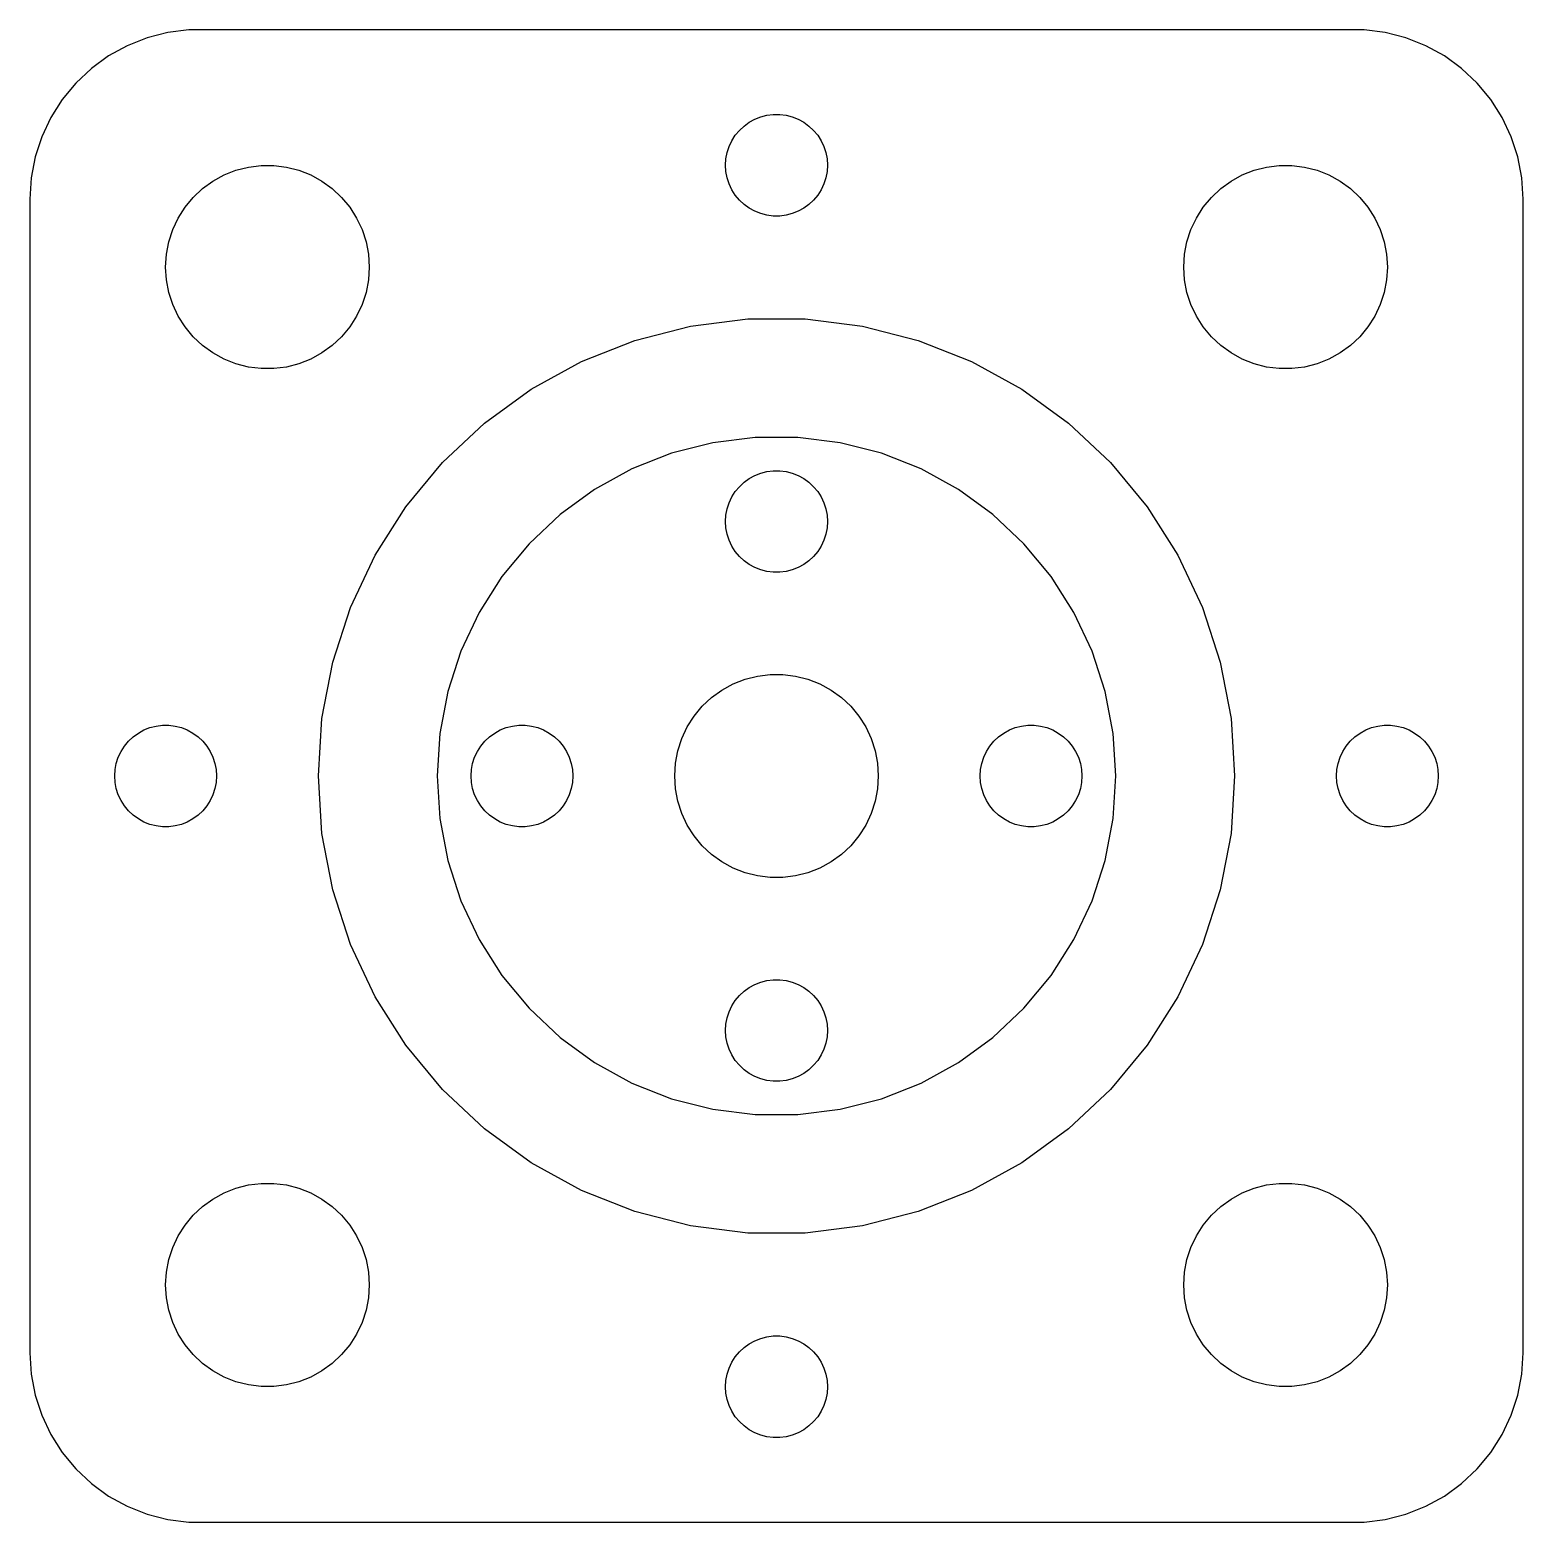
# Model space of a CAD drawing. Header units: metres. Extents: x -22 to 22, y -22 to 184.
# Drawn here: x -22 to 22, y 86.01 to 129.99 of the extents above; entities that cross this region are included whole.
import ezdxf

# ---------------------------------------------------------------- set-up
doc = ezdxf.new("R2010")
doc.units = ezdxf.units.M

msp = doc.modelspace()

# ---------------------------------------------------------------- linework, layer by layer
for p, q in [((-17.9369, 129.911), (-18.5451, 129.755)), ((-17.3139, 129.99), (-17.9369, 129.911)), ((17.3139, 129.99), (-17.3139, 129.99)), ((17.9369, 129.911), (17.3139, 129.99)), ((18.5451, 129.755), (17.9369, 129.911)), ((-19.1289, 129.524), (-19.6791, 129.222)), ((-18.5451, 129.755), (-19.1289, 129.524)), ((19.1289, 129.524), (18.5451, 129.755)), ((19.6791, 129.222), (19.1289, 129.524)), ((-19.6791, 129.222), (-20.1871, 128.853)), ((20.1871, 128.853), (19.6791, 129.222)), ((-20.1871, 128.853), (-20.6448, 128.423)), ((20.6448, 128.423), (20.1871, 128.853)), ((-20.6448, 128.423), (-21.0451, 127.939)), ((21.0451, 127.939), (20.6448, 128.423)), ((-21.0451, 127.939), (-21.3815, 127.409)), ((21.3815, 127.409), (21.0451, 127.939)), ((-21.3815, 127.409), (-21.6489, 126.841)), ((-0.956131, 127.156), (-0.803726, 127.266)), ((-0.803726, 127.266), (-0.638657, 127.357)), ((-0.638657, 127.357), (-0.463516, 127.427)), ((-0.463516, 127.427), (-0.281067, 127.473)), ((-0.281067, 127.473), (-0.094177, 127.497)), ((-0.094177, 127.497), (0.094177, 127.497)), ((0.094177, 127.497), (0.281067, 127.473)), ((0.281067, 127.473), (0.463516, 127.427)), ((0.463516, 127.427), (0.638657, 127.357)), ((0.638657, 127.357), (0.803726, 127.266)), ((0.803726, 127.266), (0.956131, 127.156)), ((21.6489, 126.841), (21.3815, 127.409)), ((-21.6489, 126.841), (-21.8429, 126.243)), ((-1.39465, 126.552), (-1.31445, 126.723)), ((-1.31445, 126.723), (-1.21352, 126.882)), ((-1.21352, 126.882), (-1.09344, 127.027)), ((-1.09344, 127.027), (-0.956131, 127.156)), ((0.956131, 127.156), (1.09344, 127.027)), ((1.09344, 127.027), (1.21352, 126.882)), ((1.21352, 126.882), (1.31445, 126.723)), ((1.31445, 126.723), (1.39465, 126.552)), ((21.8429, 126.243), (21.6489, 126.841)), ((-1.48816, 126.188), (-1.45287, 126.373)), ((-1.45287, 126.373), (-1.39465, 126.552)), ((1.39465, 126.552), (1.45287, 126.373)), ((1.45287, 126.373), (1.48816, 126.188)), ((-21.8429, 126.243), (-21.9606, 125.627)), ((-16.2773, 125.714), (-15.927, 125.853)), ((-15.927, 125.853), (-15.5621, 125.947)), ((-15.5621, 125.947), (-15.1884, 125.994)), ((-15.1884, 125.994), (-14.8116, 125.994)), ((-14.8116, 125.994), (-14.4379, 125.947)), ((-14.4379, 125.947), (-14.0729, 125.853)), ((-14.0729, 125.853), (-13.7227, 125.714)), ((-1.5, 126), (-1.48816, 126.188)), ((-1.48816, 125.812), (-1.5, 126)), ((1.48816, 126.188), (1.5, 126)), ((1.5, 126), (1.48816, 125.812)), ((13.7227, 125.714), (14.0729, 125.853)), ((14.0729, 125.853), (14.4379, 125.947)), ((14.4379, 125.947), (14.8116, 125.994)), ((14.8116, 125.994), (15.1884, 125.994)), ((15.1884, 125.994), (15.5621, 125.947)), ((15.5621, 125.947), (15.927, 125.853)), ((15.927, 125.853), (16.2773, 125.714)), ((21.9606, 125.627), (21.8429, 126.243)), ((-21.9606, 125.627), (-22, 125)), ((-16.9123, 125.312), (-16.6075, 125.533)), ((-16.6075, 125.533), (-16.2773, 125.714)), ((-13.7227, 125.714), (-13.3925, 125.533)), ((-13.3925, 125.533), (-13.0877, 125.312)), ((-1.45287, 125.627), (-1.48816, 125.812)), ((-1.39465, 125.448), (-1.45287, 125.627)), ((-1.31445, 125.277), (-1.39465, 125.448)), ((1.39465, 125.448), (1.31445, 125.277)), ((1.45287, 125.627), (1.39465, 125.448)), ((1.48816, 125.812), (1.45287, 125.627)), ((13.0877, 125.312), (13.3925, 125.533)), ((13.3925, 125.533), (13.7227, 125.714)), ((16.2773, 125.714), (16.6075, 125.533)), ((16.6075, 125.533), (16.9123, 125.312)), ((22, 125), (21.9606, 125.627)), ((-22, 125), (-22, 91)), ((-17.427, 124.763), (-17.1869, 125.054)), ((-17.1869, 125.054), (-16.9123, 125.312)), ((-13.0877, 125.312), (-12.8131, 125.054)), ((-12.8131, 125.054), (-12.5729, 124.763)), ((-1.21352, 125.118), (-1.31445, 125.277)), ((-1.09344, 124.973), (-1.21352, 125.118)), ((-0.956131, 124.844), (-1.09344, 124.973)), ((1.09344, 124.973), (0.956131, 124.844)), ((1.21352, 125.118), (1.09344, 124.973)), ((1.31445, 125.277), (1.21352, 125.118)), ((12.5729, 124.763), (12.8131, 125.054)), ((12.8131, 125.054), (13.0877, 125.312)), ((16.9123, 125.312), (17.1869, 125.054)), ((17.1869, 125.054), (17.427, 124.763)), ((22, 91), (22, 125)), ((-17.6289, 124.445), (-17.427, 124.763)), ((-12.5729, 124.763), (-12.3711, 124.445)), ((-0.803726, 124.734), (-0.956131, 124.844)), ((-0.638657, 124.643), (-0.803726, 124.734)), ((-0.463516, 124.573), (-0.638657, 124.643)), ((-0.281067, 124.527), (-0.463516, 124.573)), ((-0.094177, 124.503), (-0.281067, 124.527)), ((0.281067, 124.527), (0.094177, 124.503)), ((0.463516, 124.573), (0.281067, 124.527)), ((0.638657, 124.643), (0.463516, 124.573)), ((0.803726, 124.734), (0.638657, 124.643)), ((0.956131, 124.844), (0.803726, 124.734)), ((12.3711, 124.445), (12.5729, 124.763)), ((17.427, 124.763), (17.6289, 124.445)), ((-17.9057, 123.746), (-17.7893, 124.104)), ((-17.7893, 124.104), (-17.6289, 124.445)), ((-12.3711, 124.445), (-12.2107, 124.104)), ((-12.2107, 124.104), (-12.0942, 123.746)), ((0.094177, 124.503), (-0.094177, 124.503)), ((12.0942, 123.746), (12.2107, 124.104)), ((12.2107, 124.104), (12.3711, 124.445)), ((17.6289, 124.445), (17.7893, 124.104)), ((17.7893, 124.104), (17.9057, 123.746)), ((-17.9763, 123.376), (-17.9057, 123.746)), ((-12.0942, 123.746), (-12.0237, 123.376)), ((12.0237, 123.376), (12.0942, 123.746)), ((17.9057, 123.746), (17.9763, 123.376)), ((-18, 123), (-17.9763, 123.376)), ((-12.0237, 123.376), (-12, 123)), ((12, 123), (12.0237, 123.376)), ((17.9763, 123.376), (18, 123)), ((-17.9763, 122.624), (-18, 123)), ((-12, 123), (-12.0237, 122.624)), ((12.0237, 122.624), (12, 123)), ((18, 123), (17.9763, 122.624)), ((-17.9057, 122.254), (-17.9763, 122.624)), ((-12.0237, 122.624), (-12.0942, 122.254)), ((12.0942, 122.254), (12.0237, 122.624)), ((17.9763, 122.624), (17.9057, 122.254)), ((-17.7893, 121.896), (-17.9057, 122.254)), ((-17.6289, 121.555), (-17.7893, 121.896)), ((-12.2107, 121.896), (-12.3711, 121.555)), ((-12.0942, 122.254), (-12.2107, 121.896)), ((12.2107, 121.896), (12.0942, 122.254)), ((12.3711, 121.555), (12.2107, 121.896)), ((17.7893, 121.896), (17.6289, 121.555)), ((17.9057, 122.254), (17.7893, 121.896)), ((-17.427, 121.237), (-17.6289, 121.555)), ((-12.3711, 121.555), (-12.5729, 121.237)), ((-2.52963, 121.261), (-0.847672, 121.473)), ((-0.847672, 121.473), (0.847672, 121.473)), ((0.847672, 121.473), (2.52963, 121.261)), ((12.5729, 121.237), (12.3711, 121.555)), ((17.6289, 121.555), (17.427, 121.237)), ((-17.1869, 120.946), (-17.427, 121.237)), ((-12.5729, 121.237), (-12.8131, 120.946)), ((-4.17172, 120.839), (-2.52963, 121.261)), ((2.52963, 121.261), (4.17172, 120.839)), ((12.8131, 120.946), (12.5729, 121.237)), ((17.427, 121.237), (17.1869, 120.946)), ((-16.9123, 120.688), (-17.1869, 120.946)), ((-16.6075, 120.467), (-16.9123, 120.688)), ((-13.0877, 120.688), (-13.3925, 120.467)), ((-12.8131, 120.946), (-13.0877, 120.688)), ((-5.74802, 120.215), (-4.17172, 120.839)), ((4.17172, 120.839), (5.74802, 120.215)), ((13.0877, 120.688), (12.8131, 120.946)), ((13.3925, 120.467), (13.0877, 120.688)), ((16.9123, 120.688), (16.6075, 120.467)), ((17.1869, 120.946), (16.9123, 120.688)), ((-16.2773, 120.286), (-16.6075, 120.467)), ((-15.927, 120.147), (-16.2773, 120.286)), ((-15.5621, 120.053), (-15.927, 120.147)), ((-14.0729, 120.147), (-14.4379, 120.053)), ((-13.7227, 120.286), (-14.0729, 120.147)), ((-13.3925, 120.467), (-13.7227, 120.286)), ((-7.23366, 119.398), (-5.74802, 120.215)), ((5.74802, 120.215), (7.23366, 119.398)), ((13.7227, 120.286), (13.3925, 120.467)), ((14.0729, 120.147), (13.7227, 120.286)), ((14.4379, 120.053), (14.0729, 120.147)), ((15.927, 120.147), (15.5621, 120.053)), ((16.2773, 120.286), (15.927, 120.147)), ((16.6075, 120.467), (16.2773, 120.286)), ((-15.1884, 120.006), (-15.5621, 120.053)), ((-14.8116, 120.006), (-15.1884, 120.006)), ((-14.4379, 120.053), (-14.8116, 120.006)), ((14.8116, 120.006), (14.4379, 120.053)), ((15.1884, 120.006), (14.8116, 120.006)), ((15.5621, 120.053), (15.1884, 120.006)), ((-8.60521, 118.402), (-7.23366, 119.398)), ((7.23366, 119.398), (8.60521, 118.402)), ((-9.84106, 117.241), (-8.60521, 118.402)), ((8.60521, 118.402), (9.84106, 117.241)), ((-0.627899, 117.98), (-1.87381, 117.823)), ((0.627899, 117.98), (-0.627899, 117.98)), ((1.87381, 117.823), (0.627899, 117.98)), ((-3.09016, 117.511), (-4.25778, 117.048)), ((-1.87381, 117.823), (-3.09016, 117.511)), ((3.09016, 117.511), (1.87381, 117.823)), ((4.25778, 117.048), (3.09016, 117.511)), ((-10.9217, 115.935), (-9.84106, 117.241)), ((-4.25778, 117.048), (-5.35826, 116.443)), ((5.35826, 116.443), (4.25778, 117.048)), ((9.84106, 117.241), (10.9217, 115.935)), ((-1.09344, 116.527), (-0.956131, 116.656)), ((-0.956131, 116.656), (-0.803726, 116.766)), ((-0.803726, 116.766), (-0.638657, 116.857)), ((-0.638657, 116.857), (-0.463516, 116.927)), ((-0.463516, 116.927), (-0.281067, 116.973)), ((-0.281067, 116.973), (-0.094177, 116.997)), ((-0.094177, 116.997), (0.094177, 116.997)), ((0.094177, 116.997), (0.281067, 116.973)), ((0.281067, 116.973), (0.463516, 116.927)), ((0.463516, 116.927), (0.638657, 116.857)), ((0.638657, 116.857), (0.803726, 116.766)), ((0.803726, 116.766), (0.956131, 116.656)), ((0.956131, 116.656), (1.09344, 116.527)), ((-5.35826, 116.443), (-6.37424, 115.705)), ((-1.39465, 116.052), (-1.31445, 116.223)), ((-1.31445, 116.223), (-1.21352, 116.382)), ((-1.21352, 116.382), (-1.09344, 116.527)), ((1.09344, 116.527), (1.21352, 116.382)), ((1.21352, 116.382), (1.31445, 116.223)), ((1.31445, 116.223), (1.39465, 116.052)), ((6.37424, 115.705), (5.35826, 116.443)), ((-11.8301, 114.504), (-10.9217, 115.935)), ((-1.48816, 115.688), (-1.45287, 115.873)), ((-1.45287, 115.873), (-1.39465, 116.052)), ((1.39465, 116.052), (1.45287, 115.873)), ((1.45287, 115.873), (1.48816, 115.688)), ((10.9217, 115.935), (11.8301, 114.504)), ((-6.37424, 115.705), (-7.28967, 114.845)), ((-1.5, 115.5), (-1.48816, 115.688)), ((-1.48816, 115.312), (-1.5, 115.5)), ((-1.45287, 115.127), (-1.48816, 115.312)), ((1.48816, 115.312), (1.45287, 115.127)), ((1.48816, 115.688), (1.5, 115.5)), ((1.5, 115.5), (1.48816, 115.312)), ((7.28967, 114.845), (6.37424, 115.705)), ((-7.28967, 114.845), (-8.09016, 113.878)), ((-1.39465, 114.948), (-1.45287, 115.127)), ((-1.31445, 114.777), (-1.39465, 114.948)), ((1.39465, 114.948), (1.31445, 114.777)), ((1.45287, 115.127), (1.39465, 114.948)), ((8.09016, 113.878), (7.28967, 114.845)), ((-12.552, 112.97), (-11.8301, 114.504)), ((-1.21352, 114.618), (-1.31445, 114.777)), ((-1.09344, 114.473), (-1.21352, 114.618)), ((-0.956131, 114.344), (-1.09344, 114.473)), ((1.09344, 114.473), (0.956131, 114.344)), ((1.21352, 114.618), (1.09344, 114.473)), ((1.31445, 114.777), (1.21352, 114.618)), ((11.8301, 114.504), (12.552, 112.97)), ((-0.803726, 114.234), (-0.956131, 114.344)), ((-0.638657, 114.143), (-0.803726, 114.234)), ((-0.463516, 114.073), (-0.638657, 114.143)), ((-0.281067, 114.027), (-0.463516, 114.073)), ((-0.094177, 114.003), (-0.281067, 114.027)), ((0.094177, 114.003), (-0.094177, 114.003)), ((0.281067, 114.027), (0.094177, 114.003)), ((0.463516, 114.073), (0.281067, 114.027)), ((0.638657, 114.143), (0.463516, 114.073)), ((0.803726, 114.234), (0.638657, 114.143)), ((0.956131, 114.344), (0.803726, 114.234)), ((-8.09016, 113.878), (-8.76306, 112.818)), ((8.76306, 112.818), (8.09016, 113.878)), ((-13.0759, 111.357), (-12.552, 112.97)), ((-8.76306, 112.818), (-9.29776, 111.681)), ((9.29776, 111.681), (8.76306, 112.818)), ((12.552, 112.97), (13.0759, 111.357)), ((-13.3935, 109.692), (-13.0759, 111.357)), ((-9.29776, 111.681), (-9.68582, 110.487)), ((9.68582, 110.487), (9.29776, 111.681)), ((13.0759, 111.357), (13.3935, 109.692)), ((-0.927048, 110.853), (-0.562134, 110.947)), ((-0.562134, 110.947), (-0.18837, 110.994)), ((-0.18837, 110.994), (0.18837, 110.994)), ((0.18837, 110.994), (0.562134, 110.947)), ((0.562134, 110.947), (0.927048, 110.853)), ((-9.68582, 110.487), (-9.92114, 109.253)), ((-1.91226, 110.312), (-1.60747, 110.533)), ((-1.60747, 110.533), (-1.27733, 110.714)), ((-1.27733, 110.714), (-0.927048, 110.853)), ((0.927048, 110.853), (1.27733, 110.714)), ((1.27733, 110.714), (1.60747, 110.533)), ((1.60747, 110.533), (1.91226, 110.312)), ((9.92114, 109.253), (9.68582, 110.487)), ((-2.42705, 109.763), (-2.1869, 110.054)), ((-2.1869, 110.054), (-1.91226, 110.312)), ((1.91226, 110.312), (2.1869, 110.054)), ((2.1869, 110.054), (2.42705, 109.763)), ((-13.5, 108), (-13.3935, 109.692)), ((-2.62891, 109.445), (-2.42705, 109.763)), ((2.42705, 109.763), (2.62891, 109.445)), ((13.3935, 109.692), (13.5, 108)), ((-19.0934, 109.027), (-18.9561, 109.156)), ((-18.9561, 109.156), (-18.8037, 109.266)), ((-18.8037, 109.266), (-18.6387, 109.357)), ((-18.6387, 109.357), (-18.4635, 109.427)), ((-18.4635, 109.427), (-18.2811, 109.473)), ((-18.2811, 109.473), (-18.0942, 109.497)), ((-18.0942, 109.497), (-17.9058, 109.497)), ((-17.9058, 109.497), (-17.7189, 109.473)), ((-17.7189, 109.473), (-17.5365, 109.427)), ((-17.5365, 109.427), (-17.3613, 109.357)), ((-17.3613, 109.357), (-17.1963, 109.266)), ((-17.1963, 109.266), (-17.0439, 109.156)), ((-17.0439, 109.156), (-16.9065, 109.027)), ((-9.92114, 109.253), (-10, 108)), ((-8.59344, 109.027), (-8.45613, 109.156)), ((-8.45613, 109.156), (-8.30373, 109.266)), ((-8.30373, 109.266), (-8.13866, 109.357)), ((-8.13866, 109.357), (-7.96352, 109.427)), ((-7.96352, 109.427), (-7.78107, 109.473)), ((-7.78107, 109.473), (-7.59418, 109.497)), ((-7.59418, 109.497), (-7.40581, 109.497)), ((-7.40581, 109.497), (-7.21892, 109.473)), ((-7.21892, 109.473), (-7.03647, 109.427)), ((-7.03647, 109.427), (-6.86133, 109.357)), ((-6.86133, 109.357), (-6.69626, 109.266)), ((-6.69626, 109.266), (-6.54385, 109.156)), ((-6.54385, 109.156), (-6.40654, 109.027)), ((-2.78932, 109.104), (-2.62891, 109.445)), ((2.62891, 109.445), (2.78932, 109.104)), ((6.40654, 109.027), (6.54385, 109.156)), ((6.54385, 109.156), (6.69626, 109.266)), ((6.69626, 109.266), (6.86133, 109.357)), ((6.86133, 109.357), (7.03647, 109.427)), ((7.03647, 109.427), (7.21892, 109.473)), ((7.21892, 109.473), (7.40581, 109.497)), ((7.40581, 109.497), (7.59418, 109.497)), ((7.59418, 109.497), (7.78107, 109.473)), ((7.78107, 109.473), (7.96352, 109.427)), ((7.96352, 109.427), (8.13866, 109.357)), ((8.13866, 109.357), (8.30373, 109.266)), ((8.30373, 109.266), (8.45613, 109.156)), ((8.45613, 109.156), (8.59344, 109.027)), ((10, 108), (9.92114, 109.253)), ((16.9065, 109.027), (17.0439, 109.156)), ((17.0439, 109.156), (17.1963, 109.266)), ((17.1963, 109.266), (17.3613, 109.357)), ((17.3613, 109.357), (17.5365, 109.427)), ((17.5365, 109.427), (17.7189, 109.473)), ((17.7189, 109.473), (17.9058, 109.497)), ((17.9058, 109.497), (18.0942, 109.497)), ((18.0942, 109.497), (18.2811, 109.473)), ((18.2811, 109.473), (18.4635, 109.427)), ((18.4635, 109.427), (18.6387, 109.357)), ((18.6387, 109.357), (18.8037, 109.266)), ((18.8037, 109.266), (18.9561, 109.156)), ((18.9561, 109.156), (19.0934, 109.027)), ((-19.3947, 108.552), (-19.3145, 108.723)), ((-19.3145, 108.723), (-19.2135, 108.882)), ((-19.2135, 108.882), (-19.0934, 109.027)), ((-16.9065, 109.027), (-16.7865, 108.882)), ((-16.7865, 108.882), (-16.6855, 108.723)), ((-16.6855, 108.723), (-16.6053, 108.552)), ((-8.89465, 108.552), (-8.81445, 108.723)), ((-8.81445, 108.723), (-8.71352, 108.882)), ((-8.71352, 108.882), (-8.59344, 109.027)), ((-6.40654, 109.027), (-6.28647, 108.882)), ((-6.28647, 108.882), (-6.18553, 108.723)), ((-6.18553, 108.723), (-6.10533, 108.552)), ((-2.97633, 108.376), (-2.90575, 108.746)), ((-2.90575, 108.746), (-2.78932, 109.104)), ((2.78932, 109.104), (2.90575, 108.746)), ((2.90575, 108.746), (2.97633, 108.376)), ((6.10533, 108.552), (6.18553, 108.723)), ((6.18553, 108.723), (6.28647, 108.882)), ((6.28647, 108.882), (6.40654, 109.027)), ((8.59344, 109.027), (8.71352, 108.882)), ((8.71352, 108.882), (8.81445, 108.723)), ((8.81445, 108.723), (8.89465, 108.552)), ((16.6053, 108.552), (16.6855, 108.723)), ((16.6855, 108.723), (16.7865, 108.882)), ((16.7865, 108.882), (16.9065, 109.027)), ((19.0934, 109.027), (19.2135, 108.882)), ((19.2135, 108.882), (19.3145, 108.723)), ((19.3145, 108.723), (19.3947, 108.552)), ((-19.4882, 108.188), (-19.4529, 108.373)), ((-19.4529, 108.373), (-19.3947, 108.552)), ((-16.6053, 108.552), (-16.5471, 108.373)), ((-16.5471, 108.373), (-16.5118, 108.188)), ((-8.98816, 108.188), (-8.95287, 108.373)), ((-8.95287, 108.373), (-8.89465, 108.552)), ((-6.10533, 108.552), (-6.04712, 108.373)), ((-6.04712, 108.373), (-6.01183, 108.188)), ((-3, 108), (-2.97633, 108.376)), ((2.97633, 108.376), (3, 108)), ((6.01183, 108.188), (6.04712, 108.373)), ((6.04712, 108.373), (6.10533, 108.552)), ((8.89465, 108.552), (8.95287, 108.373)), ((8.95287, 108.373), (8.98816, 108.188)), ((16.5118, 108.188), (16.5471, 108.373)), ((16.5471, 108.373), (16.6053, 108.552)), ((19.3947, 108.552), (19.4529, 108.373)), ((19.4529, 108.373), (19.4882, 108.188)), ((-19.5, 108), (-19.4882, 108.188)), ((-19.4882, 107.812), (-19.5, 108)), ((-19.4529, 107.627), (-19.4882, 107.812)), ((-16.5118, 107.812), (-16.5471, 107.627)), ((-16.5118, 108.188), (-16.5, 108)), ((-16.5, 108), (-16.5118, 107.812)), ((-13.3935, 106.308), (-13.5, 108)), ((-10, 108), (-9.92114, 106.747)), ((-9, 108), (-8.98816, 108.188)), ((-8.98816, 107.812), (-9, 108)), ((-8.95287, 107.627), (-8.98816, 107.812)), ((-6.01183, 107.812), (-6.04712, 107.627)), ((-6.01183, 108.188), (-6, 108)), ((-6, 108), (-6.01183, 107.812)), ((-2.97633, 107.624), (-3, 108)), ((3, 108), (2.97633, 107.624)), ((6, 108), (6.01183, 108.188)), ((6.01183, 107.812), (6, 108)), ((6.04712, 107.627), (6.01183, 107.812)), ((8.98816, 107.812), (8.95287, 107.627)), ((8.98816, 108.188), (9, 108)), ((9, 108), (8.98816, 107.812)), ((9.92114, 106.747), (10, 108)), ((13.5, 108), (13.3935, 106.308)), ((16.5, 108), (16.5118, 108.188)), ((16.5118, 107.812), (16.5, 108)), ((16.5471, 107.627), (16.5118, 107.812)), ((19.4882, 107.812), (19.4529, 107.627)), ((19.4882, 108.188), (19.5, 108)), ((19.5, 108), (19.4882, 107.812)), ((-19.3947, 107.448), (-19.4529, 107.627)), ((-19.3145, 107.277), (-19.3947, 107.448)), ((-16.6053, 107.448), (-16.6855, 107.277)), ((-16.5471, 107.627), (-16.6053, 107.448)), ((-8.89465, 107.448), (-8.95287, 107.627)), ((-8.81445, 107.277), (-8.89465, 107.448)), ((-6.10533, 107.448), (-6.18553, 107.277)), ((-6.04712, 107.627), (-6.10533, 107.448)), ((-2.90575, 107.254), (-2.97633, 107.624)), ((2.97633, 107.624), (2.90575, 107.254)), ((6.10533, 107.448), (6.04712, 107.627)), ((6.18553, 107.277), (6.10533, 107.448)), ((8.89465, 107.448), (8.81445, 107.277)), ((8.95287, 107.627), (8.89465, 107.448)), ((16.6053, 107.448), (16.5471, 107.627)), ((16.6855, 107.277), (16.6053, 107.448)), ((19.3947, 107.448), (19.3145, 107.277)), ((19.4529, 107.627), (19.3947, 107.448)), ((-19.2135, 107.118), (-19.3145, 107.277)), ((-19.0934, 106.973), (-19.2135, 107.118)), ((-18.9561, 106.844), (-19.0934, 106.973)), ((-16.9065, 106.973), (-17.0439, 106.844)), ((-16.7865, 107.118), (-16.9065, 106.973)), ((-16.6855, 107.277), (-16.7865, 107.118)), ((-8.71352, 107.118), (-8.81445, 107.277)), ((-8.59344, 106.973), (-8.71352, 107.118)), ((-8.45613, 106.844), (-8.59344, 106.973)), ((-6.40654, 106.973), (-6.54385, 106.844)), ((-6.28647, 107.118), (-6.40654, 106.973)), ((-6.18553, 107.277), (-6.28647, 107.118)), ((-2.78932, 106.896), (-2.90575, 107.254)), ((2.90575, 107.254), (2.78932, 106.896)), ((6.28647, 107.118), (6.18553, 107.277)), ((6.40654, 106.973), (6.28647, 107.118)), ((6.54385, 106.844), (6.40654, 106.973)), ((8.59344, 106.973), (8.45613, 106.844)), ((8.71352, 107.118), (8.59344, 106.973)), ((8.81445, 107.277), (8.71352, 107.118)), ((16.7865, 107.118), (16.6855, 107.277)), ((16.9065, 106.973), (16.7865, 107.118)), ((17.0439, 106.844), (16.9065, 106.973)), ((19.0934, 106.973), (18.9561, 106.844)), ((19.2135, 107.118), (19.0934, 106.973)), ((19.3145, 107.277), (19.2135, 107.118)), ((-18.8037, 106.734), (-18.9561, 106.844)), ((-18.6387, 106.643), (-18.8037, 106.734)), ((-18.4635, 106.573), (-18.6387, 106.643)), ((-18.2811, 106.527), (-18.4635, 106.573)), ((-18.0942, 106.503), (-18.2811, 106.527)), ((-17.9058, 106.503), (-18.0942, 106.503)), ((-17.7189, 106.527), (-17.9058, 106.503)), ((-17.5365, 106.573), (-17.7189, 106.527)), ((-17.3613, 106.643), (-17.5365, 106.573)), ((-17.1963, 106.734), (-17.3613, 106.643)), ((-17.0439, 106.844), (-17.1963, 106.734)), ((-9.92114, 106.747), (-9.68582, 105.513)), ((-8.30373, 106.734), (-8.45613, 106.844)), ((-8.13866, 106.643), (-8.30373, 106.734)), ((-7.96352, 106.573), (-8.13866, 106.643)), ((-7.78107, 106.527), (-7.96352, 106.573)), ((-7.59418, 106.503), (-7.78107, 106.527)), ((-7.40581, 106.503), (-7.59418, 106.503)), ((-7.21892, 106.527), (-7.40581, 106.503)), ((-7.03647, 106.573), (-7.21892, 106.527)), ((-6.86133, 106.643), (-7.03647, 106.573)), ((-6.69626, 106.734), (-6.86133, 106.643)), ((-6.54385, 106.844), (-6.69626, 106.734)), ((-2.62891, 106.555), (-2.78932, 106.896)), ((-2.42705, 106.237), (-2.62891, 106.555)), ((2.62891, 106.555), (2.42705, 106.237)), ((2.78932, 106.896), (2.62891, 106.555)), ((6.69626, 106.734), (6.54385, 106.844)), ((6.86133, 106.643), (6.69626, 106.734)), ((7.03647, 106.573), (6.86133, 106.643)), ((7.21892, 106.527), (7.03647, 106.573)), ((7.40581, 106.503), (7.21892, 106.527)), ((7.59418, 106.503), (7.40581, 106.503)), ((7.78107, 106.527), (7.59418, 106.503)), ((7.96352, 106.573), (7.78107, 106.527)), ((8.13866, 106.643), (7.96352, 106.573)), ((8.30373, 106.734), (8.13866, 106.643)), ((8.45613, 106.844), (8.30373, 106.734)), ((9.68582, 105.513), (9.92114, 106.747)), ((17.1963, 106.734), (17.0439, 106.844)), ((17.3613, 106.643), (17.1963, 106.734)), ((17.5365, 106.573), (17.3613, 106.643)), ((17.7189, 106.527), (17.5365, 106.573)), ((17.9058, 106.503), (17.7189, 106.527)), ((18.0942, 106.503), (17.9058, 106.503)), ((18.2811, 106.527), (18.0942, 106.503)), ((18.4635, 106.573), (18.2811, 106.527)), ((18.6387, 106.643), (18.4635, 106.573)), ((18.8037, 106.734), (18.6387, 106.643)), ((18.9561, 106.844), (18.8037, 106.734)), ((-13.0759, 104.643), (-13.3935, 106.308)), ((-2.1869, 105.946), (-2.42705, 106.237)), ((2.42705, 106.237), (2.1869, 105.946)), ((13.3935, 106.308), (13.0759, 104.643)), ((-1.91226, 105.688), (-2.1869, 105.946)), ((-1.60747, 105.467), (-1.91226, 105.688)), ((1.91226, 105.688), (1.60747, 105.467)), ((2.1869, 105.946), (1.91226, 105.688)), ((-9.68582, 105.513), (-9.29776, 104.319)), ((-1.27733, 105.286), (-1.60747, 105.467)), ((-0.927048, 105.147), (-1.27733, 105.286)), ((1.27733, 105.286), (0.927048, 105.147)), ((1.60747, 105.467), (1.27733, 105.286)), ((9.29776, 104.319), (9.68582, 105.513)), ((-0.562134, 105.053), (-0.927048, 105.147)), ((-0.18837, 105.006), (-0.562134, 105.053)), ((0.18837, 105.006), (-0.18837, 105.006)), ((0.562134, 105.053), (0.18837, 105.006)), ((0.927048, 105.147), (0.562134, 105.053)), ((-12.552, 103.03), (-13.0759, 104.643)), ((-9.29776, 104.319), (-8.76306, 103.182)), ((8.76306, 103.182), (9.29776, 104.319)), ((13.0759, 104.643), (12.552, 103.03)), ((-11.8301, 101.496), (-12.552, 103.03)), ((-8.76306, 103.182), (-8.09016, 102.122)), ((8.09016, 102.122), (8.76306, 103.182)), ((12.552, 103.03), (11.8301, 101.496)), ((-8.09016, 102.122), (-7.28967, 101.155)), ((7.28967, 101.155), (8.09016, 102.122)), ((-1.09344, 101.527), (-0.956131, 101.656)), ((-0.956131, 101.656), (-0.803726, 101.766)), ((-0.803726, 101.766), (-0.638657, 101.857)), ((-0.638657, 101.857), (-0.463516, 101.927)), ((-0.463516, 101.927), (-0.281067, 101.973)), ((-0.281067, 101.973), (-0.094177, 101.997)), ((-0.094177, 101.997), (0.094177, 101.997)), ((0.094177, 101.997), (0.281067, 101.973)), ((0.281067, 101.973), (0.463516, 101.927)), ((0.463516, 101.927), (0.638657, 101.857)), ((0.638657, 101.857), (0.803726, 101.766)), ((0.803726, 101.766), (0.956131, 101.656)), ((0.956131, 101.656), (1.09344, 101.527)), ((-10.9217, 100.065), (-11.8301, 101.496)), ((-1.39465, 101.052), (-1.31445, 101.223)), ((-1.31445, 101.223), (-1.21352, 101.382)), ((-1.21352, 101.382), (-1.09344, 101.527)), ((1.09344, 101.527), (1.21352, 101.382)), ((1.21352, 101.382), (1.31445, 101.223)), ((1.31445, 101.223), (1.39465, 101.052)), ((11.8301, 101.496), (10.9217, 100.065)), ((-7.28967, 101.155), (-6.37424, 100.295)), ((-1.48816, 100.688), (-1.45287, 100.873)), ((-1.45287, 100.873), (-1.39465, 101.052)), ((1.39465, 101.052), (1.45287, 100.873)), ((1.45287, 100.873), (1.48816, 100.688)), ((6.37424, 100.295), (7.28967, 101.155)), ((-1.5, 100.5), (-1.48816, 100.688)), ((-1.48816, 100.312), (-1.5, 100.5)), ((1.48816, 100.688), (1.5, 100.5)), ((1.5, 100.5), (1.48816, 100.312)), ((-9.84106, 98.7586), (-10.9217, 100.065)), ((-6.37424, 100.295), (-5.35826, 99.5567)), ((-1.45287, 100.127), (-1.48816, 100.312)), ((-1.39465, 99.9478), (-1.45287, 100.127)), ((-1.31445, 99.7774), (-1.39465, 99.9478)), ((1.39465, 99.9478), (1.31445, 99.7774)), ((1.45287, 100.127), (1.39465, 99.9478)), ((1.48816, 100.312), (1.45287, 100.127)), ((5.35826, 99.5567), (6.37424, 100.295)), ((10.9217, 100.065), (9.84106, 98.7586)), ((-5.35826, 99.5567), (-4.25778, 98.9517)), ((-1.21352, 99.6183), (-1.31445, 99.7774)), ((-1.09344, 99.4732), (-1.21352, 99.6183)), ((-0.956131, 99.3442), (-1.09344, 99.4732)), ((1.09344, 99.4732), (0.956131, 99.3442)), ((1.21352, 99.6183), (1.09344, 99.4732)), ((1.31445, 99.7774), (1.21352, 99.6183)), ((4.25778, 98.9517), (5.35826, 99.5567)), ((-0.803726, 99.2335), (-0.956131, 99.3442)), ((-0.638657, 99.1428), (-0.803726, 99.2335)), ((-0.463516, 99.0734), (-0.638657, 99.1428)), ((-0.281067, 99.0266), (-0.463516, 99.0734)), ((-0.094177, 99.003), (-0.281067, 99.0266)), ((0.094177, 99.003), (-0.094177, 99.003)), ((0.281067, 99.0266), (0.094177, 99.003)), ((0.463516, 99.0734), (0.281067, 99.0266)), ((0.638657, 99.1428), (0.463516, 99.0734)), ((0.803726, 99.2335), (0.638657, 99.1428)), ((0.956131, 99.3442), (0.803726, 99.2335)), ((-8.60521, 97.5981), (-9.84106, 98.7586)), ((-4.25778, 98.9517), (-3.09016, 98.4894)), ((3.09016, 98.4894), (4.25778, 98.9517)), ((9.84106, 98.7586), (8.60521, 97.5981)), ((-3.09016, 98.4894), (-1.87381, 98.1771)), ((-1.87381, 98.1771), (-0.627899, 98.0197)), ((0.627899, 98.0197), (1.87381, 98.1771)), ((1.87381, 98.1771), (3.09016, 98.4894)), ((-0.627899, 98.0197), (0.627899, 98.0197)), ((-7.23366, 96.6016), (-8.60521, 97.5981)), ((8.60521, 97.5981), (7.23366, 96.6016)), ((-5.74802, 95.7848), (-7.23366, 96.6016)), ((7.23366, 96.6016), (5.74802, 95.7848)), ((-15.927, 95.8532), (-15.5621, 95.9469)), ((-15.5621, 95.9469), (-15.1884, 95.9941)), ((-15.1884, 95.9941), (-14.8116, 95.9941)), ((-14.8116, 95.9941), (-14.4379, 95.9469)), ((-14.4379, 95.9469), (-14.0729, 95.8532)), ((14.0729, 95.8532), (14.4379, 95.9469)), ((14.4379, 95.9469), (14.8116, 95.9941)), ((14.8116, 95.9941), (15.1884, 95.9941)), ((15.1884, 95.9941), (15.5621, 95.9469)), ((15.5621, 95.9469), (15.927, 95.8532)), ((-16.9123, 95.3116), (-16.6075, 95.533)), ((-16.6075, 95.533), (-16.2773, 95.7145)), ((-16.2773, 95.7145), (-15.927, 95.8532)), ((-14.0729, 95.8532), (-13.7227, 95.7145)), ((-13.7227, 95.7145), (-13.3925, 95.533)), ((-13.3925, 95.533), (-13.0877, 95.3116)), ((-4.17172, 95.1608), (-5.74802, 95.7848)), ((5.74802, 95.7848), (4.17172, 95.1608)), ((13.0877, 95.3116), (13.3925, 95.533)), ((13.3925, 95.533), (13.7227, 95.7145)), ((13.7227, 95.7145), (14.0729, 95.8532)), ((15.927, 95.8532), (16.2773, 95.7145)), ((16.2773, 95.7145), (16.6075, 95.533)), ((16.6075, 95.533), (16.9123, 95.3116)), ((-17.427, 94.7634), (-17.1869, 95.0536)), ((-17.1869, 95.0536), (-16.9123, 95.3116)), ((-13.0877, 95.3116), (-12.8131, 95.0536)), ((-12.8131, 95.0536), (-12.5729, 94.7634)), ((-2.52963, 94.7391), (-4.17172, 95.1608)), ((4.17172, 95.1608), (2.52963, 94.7391)), ((12.5729, 94.7634), (12.8131, 95.0536)), ((12.8131, 95.0536), (13.0877, 95.3116)), ((16.9123, 95.3116), (17.1869, 95.0536)), ((17.1869, 95.0536), (17.427, 94.7634)), ((-17.6289, 94.4453), (-17.427, 94.7634)), ((-12.5729, 94.7634), (-12.3711, 94.4453)), ((-0.847672, 94.5266), (-2.52963, 94.7391)), ((2.52963, 94.7391), (0.847672, 94.5266)), ((12.3711, 94.4453), (12.5729, 94.7634)), ((17.427, 94.7634), (17.6289, 94.4453)), ((-17.7893, 94.1044), (-17.6289, 94.4453)), ((-12.3711, 94.4453), (-12.2107, 94.1044)), ((0.847672, 94.5266), (-0.847672, 94.5266)), ((12.2107, 94.1044), (12.3711, 94.4453)), ((17.6289, 94.4453), (17.7893, 94.1044)), ((-17.9763, 93.376), (-17.9057, 93.7461)), ((-17.9057, 93.7461), (-17.7893, 94.1044)), ((-12.2107, 94.1044), (-12.0942, 93.7461)), ((-12.0942, 93.7461), (-12.0237, 93.376)), ((12.0237, 93.376), (12.0942, 93.7461)), ((12.0942, 93.7461), (12.2107, 94.1044)), ((17.7893, 94.1044), (17.9057, 93.7461)), ((17.9057, 93.7461), (17.9763, 93.376)), ((-18, 93), (-17.9763, 93.376)), ((-12.0237, 93.376), (-12, 93)), ((12, 93), (12.0237, 93.376)), ((17.9763, 93.376), (18, 93)), ((-17.9763, 92.624), (-18, 93)), ((-12, 93), (-12.0237, 92.624)), ((12.0237, 92.624), (12, 93)), ((18, 93), (17.9763, 92.624)), ((-17.9057, 92.2539), (-17.9763, 92.624)), ((-12.0237, 92.624), (-12.0942, 92.2539)), ((12.0942, 92.2539), (12.0237, 92.624)), ((17.9763, 92.624), (17.9057, 92.2539)), ((-17.7893, 91.8956), (-17.9057, 92.2539)), ((-12.0942, 92.2539), (-12.2107, 91.8956)), ((12.2107, 91.8956), (12.0942, 92.2539)), ((17.9057, 92.2539), (17.7893, 91.8956)), ((-17.6289, 91.5547), (-17.7893, 91.8956)), ((-17.427, 91.2366), (-17.6289, 91.5547)), ((-12.3711, 91.5547), (-12.5729, 91.2366)), ((-12.2107, 91.8956), (-12.3711, 91.5547)), ((12.3711, 91.5547), (12.2107, 91.8956)), ((12.5729, 91.2366), (12.3711, 91.5547)), ((17.6289, 91.5547), (17.427, 91.2366)), ((17.7893, 91.8956), (17.6289, 91.5547)), ((-17.1869, 90.9464), (-17.427, 91.2366)), ((-12.5729, 91.2366), (-12.8131, 90.9464)), ((-1.09344, 91.0268), (-0.956131, 91.1558)), ((-0.956131, 91.1558), (-0.803726, 91.2665)), ((-0.803726, 91.2665), (-0.638657, 91.3573)), ((-0.638657, 91.3573), (-0.463516, 91.4266)), ((-0.463516, 91.4266), (-0.281067, 91.4734)), ((-0.281067, 91.4734), (-0.094177, 91.497)), ((-0.094177, 91.497), (0.094177, 91.497)), ((0.094177, 91.497), (0.281067, 91.4734)), ((0.281067, 91.4734), (0.463516, 91.4266)), ((0.463516, 91.4266), (0.638657, 91.3573)), ((0.638657, 91.3573), (0.803726, 91.2665)), ((0.803726, 91.2665), (0.956131, 91.1558)), ((0.956131, 91.1558), (1.09344, 91.0268)), ((12.8131, 90.9464), (12.5729, 91.2366)), ((17.427, 91.2366), (17.1869, 90.9464)), ((-22, 91), (-21.9606, 90.3733)), ((-16.9123, 90.6885), (-17.1869, 90.9464)), ((-16.6075, 90.467), (-16.9123, 90.6885)), ((-13.0877, 90.6885), (-13.3925, 90.467)), ((-12.8131, 90.9464), (-13.0877, 90.6885)), ((-1.39465, 90.5522), (-1.31445, 90.7226)), ((-1.31445, 90.7226), (-1.21352, 90.8817)), ((-1.21352, 90.8817), (-1.09344, 91.0268)), ((1.09344, 91.0268), (1.21352, 90.8817)), ((1.21352, 90.8817), (1.31445, 90.7226)), ((1.31445, 90.7226), (1.39465, 90.5522)), ((13.0877, 90.6885), (12.8131, 90.9464)), ((13.3925, 90.467), (13.0877, 90.6885)), ((16.9123, 90.6885), (16.6075, 90.467)), ((17.1869, 90.9464), (16.9123, 90.6885)), ((21.9606, 90.3733), (22, 91)), ((-21.9606, 90.3733), (-21.8429, 89.7566)), ((-16.2773, 90.2855), (-16.6075, 90.467)), ((-15.927, 90.1468), (-16.2773, 90.2855)), ((-13.7227, 90.2855), (-14.0729, 90.1468)), ((-13.3925, 90.467), (-13.7227, 90.2855)), ((-1.48816, 90.188), (-1.45287, 90.373)), ((-1.45287, 90.373), (-1.39465, 90.5522)), ((1.39465, 90.5522), (1.45287, 90.373)), ((1.45287, 90.373), (1.48816, 90.188)), ((13.7227, 90.2855), (13.3925, 90.467)), ((14.0729, 90.1468), (13.7227, 90.2855)), ((16.2773, 90.2855), (15.927, 90.1468)), ((16.6075, 90.467), (16.2773, 90.2855)), ((21.8429, 89.7566), (21.9606, 90.3733)), ((-15.5621, 90.0531), (-15.927, 90.1468)), ((-15.1884, 90.0059), (-15.5621, 90.0531)), ((-14.8116, 90.0059), (-15.1884, 90.0059)), ((-14.4379, 90.0531), (-14.8116, 90.0059)), ((-14.0729, 90.1468), (-14.4379, 90.0531)), ((-1.5, 90), (-1.48816, 90.188)), ((-1.48816, 89.812), (-1.5, 90)), ((-1.45287, 89.627), (-1.48816, 89.812)), ((1.48816, 89.812), (1.45287, 89.627)), ((1.48816, 90.188), (1.5, 90)), ((1.5, 90), (1.48816, 89.812)), ((14.4379, 90.0531), (14.0729, 90.1468)), ((14.8116, 90.0059), (14.4379, 90.0531)), ((15.1884, 90.0059), (14.8116, 90.0059)), ((15.5621, 90.0531), (15.1884, 90.0059)), ((15.927, 90.1468), (15.5621, 90.0531)), ((-21.8429, 89.7566), (-21.6489, 89.1594)), ((-1.39465, 89.4478), (-1.45287, 89.627)), ((-1.31445, 89.2774), (-1.39465, 89.4478)), ((1.39465, 89.4478), (1.31445, 89.2774)), ((1.45287, 89.627), (1.39465, 89.4478)), ((21.6489, 89.1594), (21.8429, 89.7566)), ((-21.6489, 89.1594), (-21.3815, 88.5912)), ((-1.21352, 89.1183), (-1.31445, 89.2774)), ((-1.09344, 88.9732), (-1.21352, 89.1183)), ((-0.956131, 88.8442), (-1.09344, 88.9732)), ((1.09344, 88.9732), (0.956131, 88.8442)), ((1.21352, 89.1183), (1.09344, 88.9732)), ((1.31445, 89.2774), (1.21352, 89.1183)), ((21.3815, 88.5912), (21.6489, 89.1594)), ((-21.3815, 88.5912), (-21.0451, 88.0611)), ((-0.803726, 88.7335), (-0.956131, 88.8442)), ((-0.638657, 88.6428), (-0.803726, 88.7335)), ((-0.463516, 88.5734), (-0.638657, 88.6428)), ((-0.281067, 88.5266), (-0.463516, 88.5734)), ((-0.094177, 88.503), (-0.281067, 88.5266)), ((0.094177, 88.503), (-0.094177, 88.503)), ((0.281067, 88.5266), (0.094177, 88.503)), ((0.463516, 88.5734), (0.281067, 88.5266)), ((0.638657, 88.6428), (0.463516, 88.5734)), ((0.803726, 88.7335), (0.638657, 88.6428)), ((0.956131, 88.8442), (0.803726, 88.7335)), ((21.0451, 88.0611), (21.3815, 88.5912)), ((-21.0451, 88.0611), (-20.6448, 87.5773)), ((20.6448, 87.5773), (21.0451, 88.0611)), ((-20.6448, 87.5773), (-20.1871, 87.1474)), ((20.1871, 87.1474), (20.6448, 87.5773)), ((-20.1871, 87.1474), (-19.6791, 86.7784)), ((19.6791, 86.7784), (20.1871, 87.1474)), ((-19.6791, 86.7784), (-19.1289, 86.4759)), ((19.1289, 86.4759), (19.6791, 86.7784)), ((-19.1289, 86.4759), (-18.5451, 86.2447)), ((-18.5451, 86.2447), (-17.9369, 86.0886)), ((17.9369, 86.0886), (18.5451, 86.2447)), ((18.5451, 86.2447), (19.1289, 86.4759)), ((-17.9369, 86.0886), (-17.3139, 86.0099)), ((-17.3139, 86.0099), (17.3139, 86.0099)), ((17.3139, 86.0099), (17.9369, 86.0886))]:
    msp.add_line(p, q)

doc.saveas('drawing.dxf')
